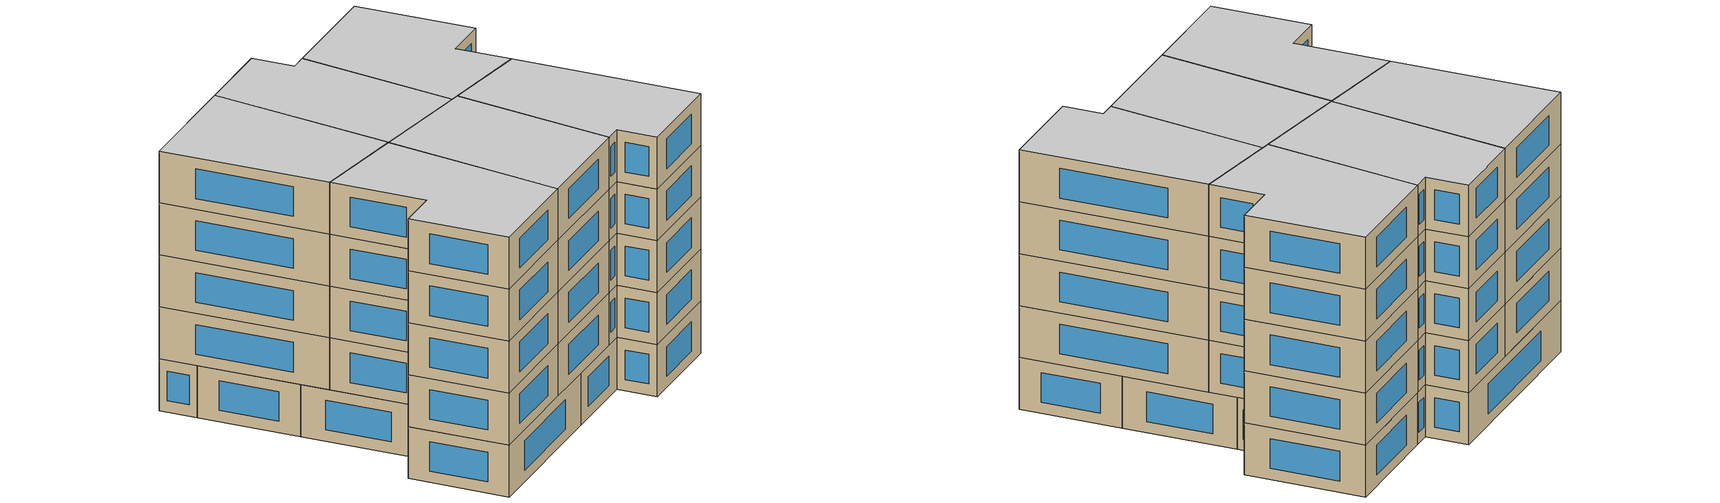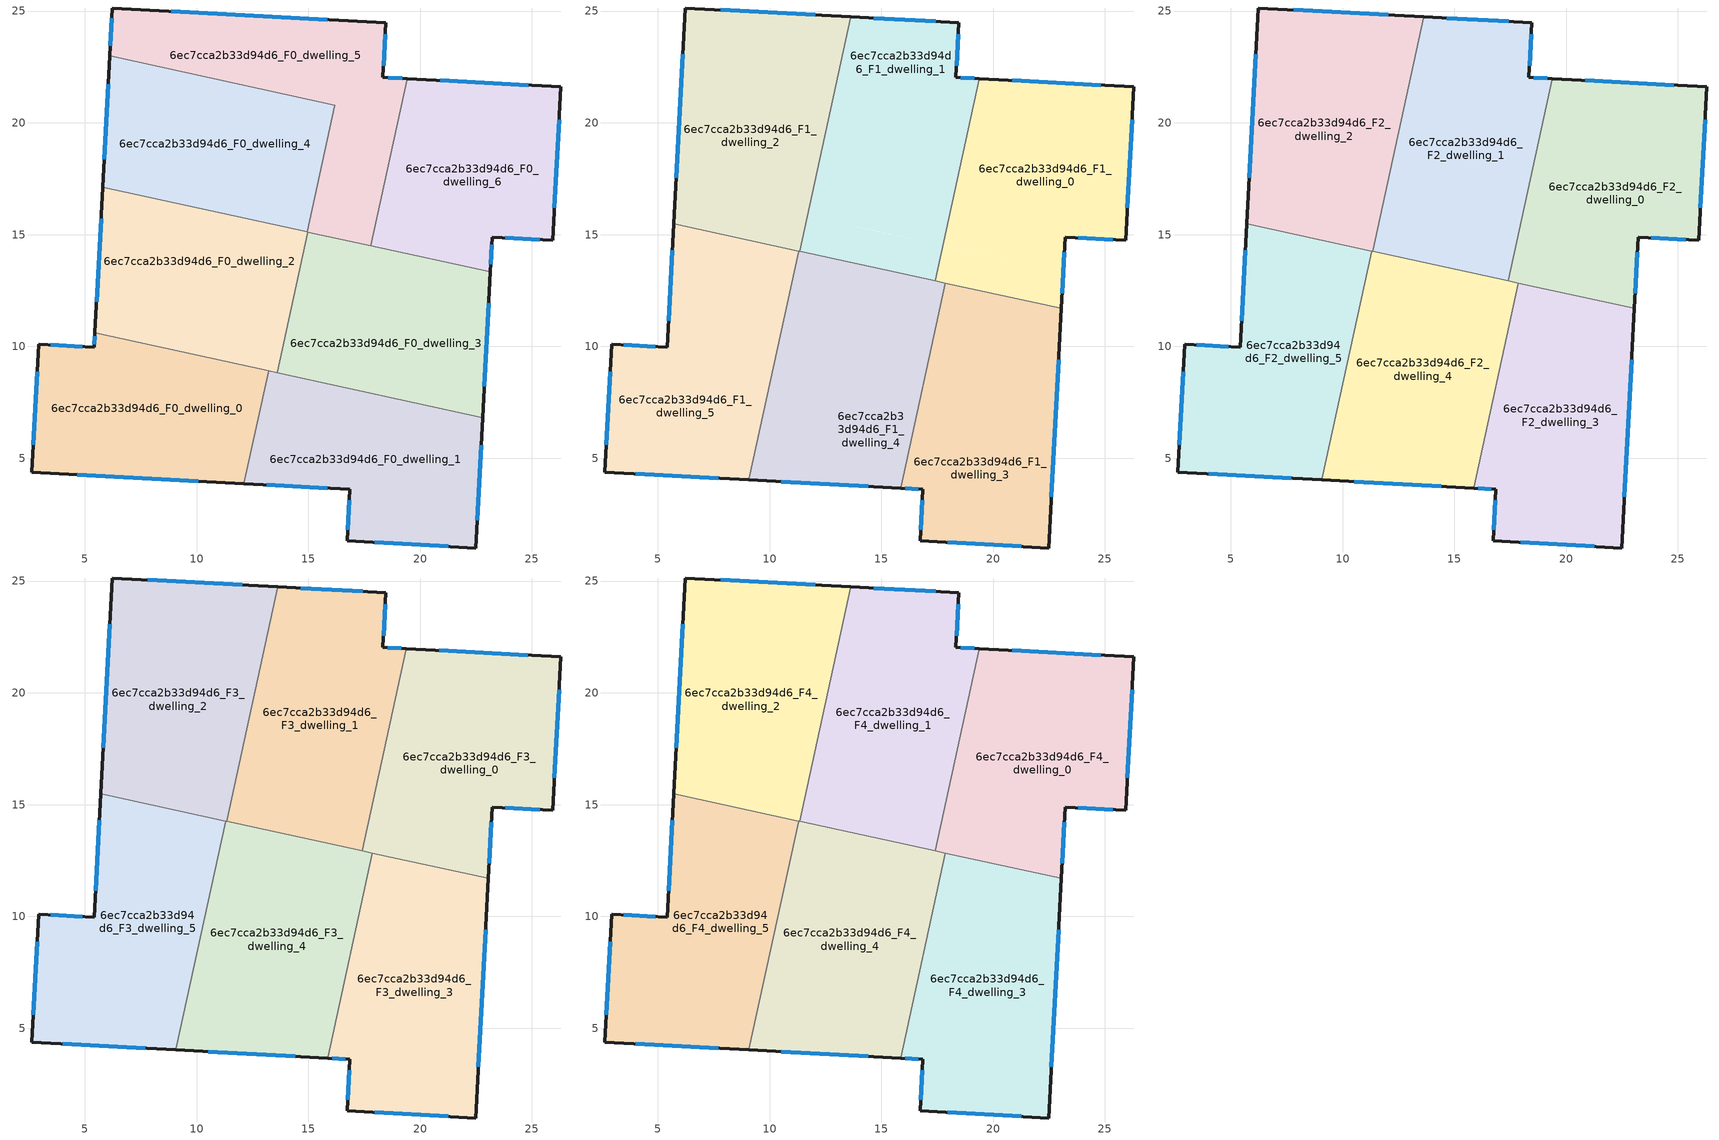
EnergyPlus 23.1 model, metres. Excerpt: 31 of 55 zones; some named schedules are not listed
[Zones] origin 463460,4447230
6ec7cca2b33d94d6_F0_dwelling_0
 floor ground (EU_floor_Construction): 13.22,8.91 12.12,3.87 2.62,4.38 2.94,10.1 5.42,9.97 5.45,10.6 z0
 wall outside (EU_wall_Construction): 5.45,10.6 5.42,9.97 2.94,10.1 2.62,4.38 12.12,3.87 z0:3
 wall to 6ec7cca2b33d94d6_F0_dwelling_1 (EU_wall_Construction): 12.12,3.87 13.22,8.91 z0:3
 wall to 6ec7cca2b33d94d6_F0_dwelling_2 (EU_wall_Construction): 13.22,8.91 5.45,10.6 z0:3
 window (EU_Window_Construction): 4.89,10 3.47,10.07 / 5.44,10.47 5.42,10.1 / 4.66,4.27 10.08,3.97 / 2.87,8.88 2.69,5.6 z0.64:2.36
6ec7cca2b33d94d6_F0_dwelling_1
 floor ground (EU_floor_Construction): 22.79,6.82 22.48,0.98 16.73,1.3 16.85,3.61 12.12,3.87 13.22,8.91 z0
 wall outside (EU_wall_Construction): 12.12,3.87 16.85,3.61 16.73,1.3 22.48,0.98 22.79,6.82 z0:3
 wall to 6ec7cca2b33d94d6_F0_dwelling_3 (EU_wall_Construction): 22.79,6.82 13.61,8.82 z0:3
 wall to 6ec7cca2b33d94d6_F0_dwelling_2 (EU_wall_Construction): 13.61,8.82 13.22,8.91 z0:3
 window (EU_Window_Construction): 22.55,2.23 22.72,5.57 / 17.96,1.23 21.25,1.05 / 16.83,3.11 16.76,1.79 / 13.13,3.81 15.84,3.66 z0.64:2.36
6ec7cca2b33d94d6_F0_dwelling_2
 floor ground (EU_floor_Construction): 14.98,15.11 13.61,8.82 5.45,10.6 5.8,17.11 z0
 wall outside (EU_wall_Construction): 5.8,17.11 5.45,10.6 z0:3
 wall to 6ec7cca2b33d94d6_F0_dwelling_3 (EU_wall_Construction): 13.61,8.82 14.98,15.11 z0:3
 wall to 6ec7cca2b33d94d6_F0_dwelling_4 (EU_wall_Construction): 14.95,15.12 5.8,17.11 z0:3
 wall to 6ec7cca2b33d94d6_F0_dwelling_5 (EU_wall_Construction): 14.98,15.11 14.95,15.12 z0:3
 window (EU_Window_Construction): 5.73,15.72 5.53,12 z0.64:2.36
 ceiling adiabatic (EU_roof_Construction): 14.64,13.54 14.98,15.11 11.68,15.83 11.34,14.26 z3; 10.28,9.55 11.31,14.27 5.72,15.49 5.45,10.6 z3
6ec7cca2b33d94d6_F0_dwelling_3
 floor ground (EU_floor_Construction): 23.14,13.33 22.79,6.82 13.61,8.82 14.98,15.11 z0
 wall outside (EU_wall_Construction): 22.79,6.82 23.14,13.33 z0:3
 wall to 6ec7cca2b33d94d6_F0_dwelling_6 (EU_wall_Construction): 23.14,13.33 17.8,14.5 z0:3
 wall to 6ec7cca2b33d94d6_F0_dwelling_5 (EU_wall_Construction): 17.8,14.5 14.98,15.11 z0:3
 window (EU_Window_Construction): 22.87,8.22 23.07,11.94 z0.64:2.36
6ec7cca2b33d94d6_F0_dwelling_4
 floor ground (EU_floor_Construction): 16.18,20.8 14.95,15.12 5.8,17.11 6.12,22.99 z0
 wall outside (EU_wall_Construction): 6.12,22.99 5.8,17.11 z0:3
 wall to 6ec7cca2b33d94d6_F0_dwelling_5 (EU_wall_Construction): 14.95,15.12 16.18,20.8 6.12,22.99 z0:3
 window (EU_Window_Construction): 6.05,21.73 5.87,18.37 z0.64:2.36
6ec7cca2b33d94d6_F0_dwelling_5
 floor ground (EU_floor_Construction): 18.47,24.48 18.34,22.04 19.43,21.98 17.8,14.5 14.95,15.12 16.18,20.8 6.12,22.99 6.24,25.14 z0
 wall outside (EU_wall_Construction): 19.43,21.98 18.34,22.04 18.47,24.48 6.24,25.14 6.12,22.99 z0:3
 wall to 6ec7cca2b33d94d6_F0_dwelling_6 (EU_wall_Construction): 17.8,14.5 19.43,21.98 z0:3
 window (EU_Window_Construction): 6.21,24.68 6.15,23.45 / 15.85,24.62 8.86,25 / 18.37,22.56 18.44,23.96 / 19.2,21.99 18.57,22.03 z0.64:2.36
6ec7cca2b33d94d6_F0_dwelling_6
 floor ground (EU_floor_Construction): 26.3,21.61 25.92,14.74 23.23,14.89 23.14,13.33 17.8,14.5 19.43,21.98 z0
 wall outside (EU_wall_Construction): 23.14,13.33 23.23,14.89 25.92,14.74 26.3,21.61 19.43,21.98 z0:3
 window (EU_Window_Construction): 24.83,21.69 20.9,21.9 / 26,16.21 26.22,20.14 / 23.8,14.86 25.35,14.77 / 23.16,13.67 23.21,14.55 z0.64:2.36
6ec7cca2b33d94d6_F1_dwelling_0
 floor to 6ec7cca2b33d94d6_F0_dwelling_6 (EU_floor_Construction): 26.3,21.61 25.92,14.74 23.23,14.89 23.14,13.33 17.8,14.5 19.43,21.98 z3
 floor to 6ec7cca2b33d94d6_F0_dwelling_5 (EU_floor_Construction): 19.43,21.98 17.8,14.5 17.75,14.51 19.38,21.98 z3
 floor to 6ec7cca2b33d94d6_F0_dwelling_3 (EU_floor_Construction): 23.14,13.33 23.05,11.71 17.4,12.94 17.75,14.51 z3
 wall outside (EU_wall_Construction): 23.05,11.71 23.23,14.89 25.92,14.74 26.3,21.61 19.38,21.98 z3:6
 wall to 6ec7cca2b33d94d6_F1_dwelling_1 (EU_wall_Construction): 19.38,21.98 17.4,12.94 z3:6
 wall to 6ec7cca2b33d94d6_F1_dwelling_3 (EU_wall_Construction): 17.87,12.84 23.05,11.71 z3:6
 wall to 6ec7cca2b33d94d6_F1_dwelling_4 (EU_wall_Construction): 17.4,12.94 17.87,12.84 z3:6
 window (EU_Window_Construction): 23.09,12.39 23.19,14.21 / 24.82,21.69 20.86,21.9 / 26,16.21 26.22,20.14 / 23.8,14.86 25.35,14.77 z3.64:5.36
6ec7cca2b33d94d6_F1_dwelling_1
 floor to 6ec7cca2b33d94d6_F0_dwelling_5 (EU_floor_Construction): 18.47,24.48 18.34,22.04 19.38,21.98 17.75,14.51 14.95,15.12 16.18,20.8 12.92,21.51 13.63,24.74 z3
 floor to 6ec7cca2b33d94d6_F0_dwelling_4 (EU_floor_Construction): 16.18,20.8 14.95,15.12 11.68,15.83 12.92,21.51 z3
 floor to 6ec7cca2b33d94d6_F0_dwelling_3 (EU_floor_Construction): 17.75,14.51 17.4,12.94 14.64,13.54 14.98,15.11 z3
 floor adiabatic (EU_floor_Construction): 14.98,15.11 14.64,13.54 11.34,14.26 11.68,15.83 z3
 wall outside (EU_wall_Construction): 19.38,21.98 18.34,22.04 18.47,24.48 13.63,24.74 z3:6
 wall to 6ec7cca2b33d94d6_F1_dwelling_2 (EU_wall_Construction): 13.63,24.74 11.34,14.26 z3:6
 wall to 6ec7cca2b33d94d6_F1_dwelling_4 (EU_wall_Construction): 11.34,14.26 17.4,12.94 z3:6
 window (EU_Window_Construction): 17.43,24.53 14.66,24.68 / 18.37,22.56 18.44,23.96 / 19.15,21.99 18.56,22.03 z3.64:5.36
6ec7cca2b33d94d6_F1_dwelling_2
 floor to 6ec7cca2b33d94d6_F0_dwelling_4 (EU_floor_Construction): 12.92,21.51 11.68,15.83 5.8,17.11 6.12,22.99 z3
 floor to 6ec7cca2b33d94d6_F0_dwelling_5 (EU_floor_Construction): 13.63,24.74 12.92,21.51 6.12,22.99 6.24,25.14 z3
 floor to 6ec7cca2b33d94d6_F0_dwelling_2 (EU_floor_Construction): 11.68,15.83 11.34,14.26 5.72,15.49 5.8,17.11 z3
 wall outside (EU_wall_Construction): 13.63,24.74 6.24,25.14 5.72,15.49 z3:6
 wall to 6ec7cca2b33d94d6_F1_dwelling_5 (EU_wall_Construction): 5.72,15.49 11.31,14.27 z3:6
 wall to 6ec7cca2b33d94d6_F1_dwelling_4 (EU_wall_Construction): 11.31,14.27 11.34,14.26 z3:6
 window (EU_Window_Construction): 6.13,23.07 5.83,17.55 / 12.04,24.83 7.82,25.05 z3.64:5.36
6ec7cca2b33d94d6_F1_dwelling_3
 floor to 6ec7cca2b33d94d6_F0_dwelling_1 (EU_floor_Construction): 22.79,6.82 22.48,0.98 16.73,1.3 16.85,3.61 15.87,3.66 16.84,8.12 z3
 floor to 6ec7cca2b33d94d6_F0_dwelling_3 (EU_floor_Construction): 23.05,11.71 22.79,6.82 16.84,8.12 17.87,12.84 z3
 wall outside (EU_wall_Construction): 15.87,3.66 16.85,3.61 16.73,1.3 22.48,0.98 23.05,11.71 z3:6
 wall to 6ec7cca2b33d94d6_F1_dwelling_4 (EU_wall_Construction): 17.87,12.84 15.87,3.66 z3:6
 window (EU_Window_Construction): 22.6,3.28 22.93,9.41 / 17.96,1.23 21.25,1.05 / 16.83,3.11 16.76,1.79 / 16.08,3.65 16.64,3.62 z3.64:5.36
6ec7cca2b33d94d6_F1_dwelling_4
 floor to 6ec7cca2b33d94d6_F0_dwelling_1 (EU_floor_Construction): 16.84,8.12 15.87,3.66 12.12,3.87 13.22,8.91 z3
 floor to 6ec7cca2b33d94d6_F0_dwelling_0 (EU_floor_Construction): 13.22,8.91 12.12,3.87 9.08,4.03 10.28,9.55 z3
 floor to 6ec7cca2b33d94d6_F0_dwelling_2 (EU_floor_Construction): 14.64,13.54 13.61,8.82 10.28,9.55 11.31,14.27 z3
 floor to 6ec7cca2b33d94d6_F0_dwelling_3 (EU_floor_Construction): 17.87,12.84 16.84,8.12 13.61,8.82 14.64,13.54 z3
 wall outside (EU_wall_Construction): 9.08,4.03 15.87,3.66 z3:6
 wall to 6ec7cca2b33d94d6_F1_dwelling_5 (EU_wall_Construction): 11.31,14.27 9.08,4.03 z3:6
 window (EU_Window_Construction): 10.53,3.95 14.41,3.74 z3.64:5.36
6ec7cca2b33d94d6_F1_dwelling_5
 floor to 6ec7cca2b33d94d6_F0_dwelling_0 (EU_floor_Construction): 10.28,9.55 9.08,4.03 2.62,4.38 2.94,10.1 5.42,9.97 5.45,10.6 z3
 floor adiabatic (EU_floor_Construction): 11.31,14.27 10.28,9.55 5.45,10.6 5.72,15.49 z3
 wall outside (EU_wall_Construction): 5.72,15.49 5.42,9.97 2.94,10.1 2.62,4.38 9.08,4.03 z3:6
 window (EU_Window_Construction): 5.65,14.3 5.48,11.15 / 4,4.3 7.7,4.1 / 2.87,8.88 2.69,5.6 / 4.89,10 3.47,10.07 z3.64:5.36
6ec7cca2b33d94d6_F2_dwelling_0
 floor to 6ec7cca2b33d94d6_F1_dwelling_0 (EU_floor_Construction): 26.3,21.61 25.92,14.74 23.23,14.89 23.05,11.71 17.4,12.94 19.38,21.98 z6
 wall outside (EU_wall_Construction): 23.05,11.71 23.23,14.89 25.92,14.74 26.3,21.61 19.38,21.98 z6:9
 wall to 6ec7cca2b33d94d6_F2_dwelling_1 (EU_wall_Construction): 19.38,21.98 17.4,12.94 z6:9
 wall to 6ec7cca2b33d94d6_F2_dwelling_3 (EU_wall_Construction): 17.87,12.84 23.05,11.71 z6:9
 wall to 6ec7cca2b33d94d6_F2_dwelling_4 (EU_wall_Construction): 17.4,12.94 17.87,12.84 z6:9
 window (EU_Window_Construction): 23.09,12.39 23.19,14.21 / 24.82,21.69 20.86,21.9 / 26,16.21 26.22,20.14 / 23.8,14.86 25.35,14.77 z6.64:8.36
6ec7cca2b33d94d6_F2_dwelling_1
 floor to 6ec7cca2b33d94d6_F1_dwelling_1 (EU_floor_Construction): 18.47,24.48 18.34,22.04 19.38,21.98 17.4,12.94 11.34,14.26 13.63,24.74 z6
 wall outside (EU_wall_Construction): 19.38,21.98 18.34,22.04 18.47,24.48 13.63,24.74 z6:9
 wall to 6ec7cca2b33d94d6_F2_dwelling_2 (EU_wall_Construction): 13.63,24.74 11.34,14.26 z6:9
 wall to 6ec7cca2b33d94d6_F2_dwelling_4 (EU_wall_Construction): 11.34,14.26 17.4,12.94 z6:9
 window (EU_Window_Construction): 17.43,24.53 14.66,24.68 / 18.37,22.56 18.44,23.96 / 19.15,21.99 18.56,22.03 z6.64:8.36
6ec7cca2b33d94d6_F2_dwelling_2
 floor to 6ec7cca2b33d94d6_F1_dwelling_2 (EU_floor_Construction): 13.63,24.74 11.34,14.26 5.72,15.49 6.24,25.14 z6
 wall outside (EU_wall_Construction): 13.63,24.74 6.24,25.14 5.72,15.49 z6:9
 wall to 6ec7cca2b33d94d6_F2_dwelling_5 (EU_wall_Construction): 5.72,15.49 11.31,14.27 z6:9
 wall to 6ec7cca2b33d94d6_F2_dwelling_4 (EU_wall_Construction): 11.31,14.27 11.34,14.26 z6:9
 window (EU_Window_Construction): 6.13,23.07 5.83,17.55 / 12.04,24.83 7.82,25.05 z6.64:8.36
6ec7cca2b33d94d6_F2_dwelling_3
 floor to 6ec7cca2b33d94d6_F1_dwelling_3 (EU_floor_Construction): 23.05,11.71 22.48,0.98 16.73,1.3 16.85,3.61 15.87,3.66 17.87,12.84 z6
 wall outside (EU_wall_Construction): 15.87,3.66 16.85,3.61 16.73,1.3 22.48,0.98 23.05,11.71 z6:9
 wall to 6ec7cca2b33d94d6_F2_dwelling_4 (EU_wall_Construction): 17.87,12.84 15.87,3.66 z6:9
 window (EU_Window_Construction): 22.6,3.28 22.93,9.41 / 17.96,1.23 21.25,1.05 / 16.83,3.11 16.76,1.79 / 16.08,3.65 16.64,3.62 z6.64:8.36
6ec7cca2b33d94d6_F2_dwelling_4
 floor to 6ec7cca2b33d94d6_F1_dwelling_4 (EU_floor_Construction): 17.87,12.84 15.87,3.66 9.08,4.03 11.31,14.27 z6
 wall outside (EU_wall_Construction): 9.08,4.03 15.87,3.66 z6:9
 wall to 6ec7cca2b33d94d6_F2_dwelling_5 (EU_wall_Construction): 11.31,14.27 9.08,4.03 z6:9
 window (EU_Window_Construction): 10.53,3.95 14.41,3.74 z6.64:8.36
6ec7cca2b33d94d6_F2_dwelling_5
 floor to 6ec7cca2b33d94d6_F1_dwelling_5 (EU_floor_Construction): 11.31,14.27 9.08,4.03 2.62,4.38 2.94,10.1 5.42,9.97 5.72,15.49 z6
 wall outside (EU_wall_Construction): 5.72,15.49 5.42,9.97 2.94,10.1 2.62,4.38 9.08,4.03 z6:9
 window (EU_Window_Construction): 5.65,14.3 5.48,11.15 / 4,4.3 7.7,4.1 / 2.87,8.88 2.69,5.6 / 4.89,10 3.47,10.07 z6.64:8.36
6ec7cca2b33d94d6_F3_dwelling_0
 floor to 6ec7cca2b33d94d6_F2_dwelling_0 (EU_floor_Construction): 26.3,21.61 25.92,14.74 23.23,14.89 23.05,11.71 17.4,12.94 19.38,21.98 z9
 wall outside (EU_wall_Construction): 23.05,11.71 23.23,14.89 25.92,14.74 26.3,21.61 19.38,21.98 z9:12
 wall to 6ec7cca2b33d94d6_F3_dwelling_1 (EU_wall_Construction): 19.38,21.98 17.4,12.94 z9:12
 wall to 6ec7cca2b33d94d6_F3_dwelling_3 (EU_wall_Construction): 17.87,12.84 23.05,11.71 z9:12
 wall to 6ec7cca2b33d94d6_F3_dwelling_4 (EU_wall_Construction): 17.4,12.94 17.87,12.84 z9:12
 window (EU_Window_Construction): 23.09,12.39 23.19,14.21 / 24.82,21.69 20.86,21.9 / 26,16.21 26.22,20.14 / 23.8,14.86 25.35,14.77 z9.64:11.36
6ec7cca2b33d94d6_F3_dwelling_1
 floor to 6ec7cca2b33d94d6_F2_dwelling_1 (EU_floor_Construction): 18.47,24.48 18.34,22.04 19.38,21.98 17.4,12.94 11.34,14.26 13.63,24.74 z9
 wall outside (EU_wall_Construction): 19.38,21.98 18.34,22.04 18.47,24.48 13.63,24.74 z9:12
 wall to 6ec7cca2b33d94d6_F3_dwelling_2 (EU_wall_Construction): 13.63,24.74 11.34,14.26 z9:12
 wall to 6ec7cca2b33d94d6_F3_dwelling_4 (EU_wall_Construction): 11.34,14.26 17.4,12.94 z9:12
 window (EU_Window_Construction): 17.43,24.53 14.66,24.68 / 18.37,22.56 18.44,23.96 / 19.15,21.99 18.56,22.03 z9.64:11.36
6ec7cca2b33d94d6_F3_dwelling_2
 floor to 6ec7cca2b33d94d6_F2_dwelling_2 (EU_floor_Construction): 13.63,24.74 11.34,14.26 5.72,15.49 6.24,25.14 z9
 wall outside (EU_wall_Construction): 13.63,24.74 6.24,25.14 5.72,15.49 z9:12
 wall to 6ec7cca2b33d94d6_F3_dwelling_5 (EU_wall_Construction): 5.72,15.49 11.31,14.27 z9:12
 wall to 6ec7cca2b33d94d6_F3_dwelling_4 (EU_wall_Construction): 11.31,14.27 11.34,14.26 z9:12
 window (EU_Window_Construction): 6.13,23.07 5.83,17.55 / 12.04,24.83 7.82,25.05 z9.64:11.36
6ec7cca2b33d94d6_F3_dwelling_3
 floor to 6ec7cca2b33d94d6_F2_dwelling_3 (EU_floor_Construction): 23.05,11.71 22.48,0.98 16.73,1.3 16.85,3.61 15.87,3.66 17.87,12.84 z9
 wall outside (EU_wall_Construction): 15.87,3.66 16.85,3.61 16.73,1.3 22.48,0.98 23.05,11.71 z9:12
 wall to 6ec7cca2b33d94d6_F3_dwelling_4 (EU_wall_Construction): 17.87,12.84 15.87,3.66 z9:12
 window (EU_Window_Construction): 22.6,3.28 22.93,9.41 / 17.96,1.23 21.25,1.05 / 16.83,3.11 16.76,1.79 / 16.08,3.65 16.64,3.62 z9.64:11.36
6ec7cca2b33d94d6_F3_dwelling_4
 floor to 6ec7cca2b33d94d6_F2_dwelling_4 (EU_floor_Construction): 17.87,12.84 15.87,3.66 9.08,4.03 11.31,14.27 z9
 wall outside (EU_wall_Construction): 9.08,4.03 15.87,3.66 z9:12
 wall to 6ec7cca2b33d94d6_F3_dwelling_5 (EU_wall_Construction): 11.31,14.27 9.08,4.03 z9:12
 window (EU_Window_Construction): 10.53,3.95 14.41,3.74 z9.64:11.36
6ec7cca2b33d94d6_F3_dwelling_5
 floor to 6ec7cca2b33d94d6_F2_dwelling_5 (EU_floor_Construction): 11.31,14.27 9.08,4.03 2.62,4.38 2.94,10.1 5.42,9.97 5.72,15.49 z9
 wall outside (EU_wall_Construction): 5.72,15.49 5.42,9.97 2.94,10.1 2.62,4.38 9.08,4.03 z9:12
 window (EU_Window_Construction): 5.65,14.3 5.48,11.15 / 4,4.3 7.7,4.1 / 2.87,8.88 2.69,5.6 / 4.89,10 3.47,10.07 z9.64:11.36
6ec7cca2b33d94d6_F4_dwelling_0
 floor to 6ec7cca2b33d94d6_F3_dwelling_0 (EU_floor_Construction): 26.3,21.61 25.92,14.74 23.23,14.89 23.05,11.71 17.4,12.94 19.38,21.98 z12
 wall outside (EU_wall_Construction): 23.05,11.71 23.23,14.89 25.92,14.74 26.3,21.61 19.38,21.98 z12:15
 wall to 6ec7cca2b33d94d6_F4_dwelling_1 (EU_wall_Construction): 19.38,21.98 17.4,12.94 z12:15
 wall to 6ec7cca2b33d94d6_F4_dwelling_3 (EU_wall_Construction): 17.87,12.84 23.05,11.71 z12:15
 wall to 6ec7cca2b33d94d6_F4_dwelling_4 (EU_wall_Construction): 17.4,12.94 17.87,12.84 z12:15
 window (EU_Window_Construction): 23.09,12.39 23.19,14.21 / 24.82,21.69 20.86,21.9 / 26,16.21 26.22,20.14 / 23.8,14.86 25.35,14.77 z12.64:14.36
 ceiling to 6ec7cca2b33d94d6_F5_dwelling_0 (EU_floor_Construction): 25.92,14.74 26.3,21.61 19.38,21.98 17.4,12.94 23.05,11.71 23.23,14.89 z15
6ec7cca2b33d94d6_F4_dwelling_1
 floor to 6ec7cca2b33d94d6_F3_dwelling_1 (EU_floor_Construction): 18.47,24.48 18.34,22.04 19.38,21.98 17.4,12.94 11.34,14.26 13.63,24.74 z12
 wall outside (EU_wall_Construction): 19.38,21.98 18.34,22.04 18.47,24.48 13.63,24.74 z12:15
 wall to 6ec7cca2b33d94d6_F4_dwelling_2 (EU_wall_Construction): 13.63,24.74 11.34,14.26 z12:15
 wall to 6ec7cca2b33d94d6_F4_dwelling_4 (EU_wall_Construction): 11.34,14.26 17.4,12.94 z12:15
 window (EU_Window_Construction): 17.43,24.53 14.66,24.68 / 18.37,22.56 18.44,23.96 / 19.15,21.99 18.56,22.03 z12.64:14.36
 ceiling to 6ec7cca2b33d94d6_F5_dwelling_1 (EU_floor_Construction): 17.4,12.94 19.38,21.98 18.34,22.04 18.47,24.48 13.63,24.74 11.34,14.26 z15
6ec7cca2b33d94d6_F4_dwelling_2
 floor to 6ec7cca2b33d94d6_F3_dwelling_2 (EU_floor_Construction): 13.63,24.74 11.34,14.26 5.72,15.49 6.24,25.14 z12
 wall outside (EU_wall_Construction): 13.63,24.74 6.24,25.14 5.72,15.49 z12:15
 wall to 6ec7cca2b33d94d6_F4_dwelling_5 (EU_wall_Construction): 5.72,15.49 11.31,14.27 z12:15
 wall to 6ec7cca2b33d94d6_F4_dwelling_4 (EU_wall_Construction): 11.31,14.27 11.34,14.26 z12:15
 window (EU_Window_Construction): 6.13,23.07 5.83,17.55 / 12.04,24.83 7.82,25.05 z12.64:14.36
 ceiling to 6ec7cca2b33d94d6_F5_dwelling_2 (EU_floor_Construction): 11.34,14.26 13.63,24.74 6.24,25.14 5.72,15.49 z15
6ec7cca2b33d94d6_F4_dwelling_3
 floor to 6ec7cca2b33d94d6_F3_dwelling_3 (EU_floor_Construction): 23.05,11.71 22.48,0.98 16.73,1.3 16.85,3.61 15.87,3.66 17.87,12.84 z12
 wall outside (EU_wall_Construction): 15.87,3.66 16.85,3.61 16.73,1.3 22.48,0.98 23.05,11.71 z12:15
 wall to 6ec7cca2b33d94d6_F4_dwelling_4 (EU_wall_Construction): 17.87,12.84 15.87,3.66 z12:15
 window (EU_Window_Construction): 22.6,3.28 22.93,9.41 / 17.96,1.23 21.25,1.05 / 16.83,3.11 16.76,1.79 / 16.08,3.65 16.64,3.62 z12.64:14.36
 ceiling to 6ec7cca2b33d94d6_F5_dwelling_3 (EU_floor_Construction): 22.48,0.98 23.05,11.71 17.87,12.84 15.87,3.66 16.85,3.61 16.73,1.3 z15
6ec7cca2b33d94d6_F4_dwelling_4
 floor to 6ec7cca2b33d94d6_F3_dwelling_4 (EU_floor_Construction): 17.87,12.84 15.87,3.66 9.08,4.03 11.31,14.27 z12
 wall outside (EU_wall_Construction): 9.08,4.03 15.87,3.66 z12:15
 wall to 6ec7cca2b33d94d6_F4_dwelling_5 (EU_wall_Construction): 11.31,14.27 9.08,4.03 z12:15
 window (EU_Window_Construction): 10.53,3.95 14.41,3.74 z12.64:14.36
 ceiling to 6ec7cca2b33d94d6_F5_dwelling_4 (EU_floor_Construction): 15.87,3.66 17.87,12.84 11.31,14.27 9.08,4.03 z15
6ec7cca2b33d94d6_F4_dwelling_5
 floor to 6ec7cca2b33d94d6_F3_dwelling_5 (EU_floor_Construction): 11.31,14.27 9.08,4.03 2.62,4.38 2.94,10.1 5.42,9.97 5.72,15.49 z12
 wall outside (EU_wall_Construction): 5.72,15.49 5.42,9.97 2.94,10.1 2.62,4.38 9.08,4.03 z12:15
 window (EU_Window_Construction): 5.65,14.3 5.48,11.15 / 4,4.3 7.7,4.1 / 2.87,8.88 2.69,5.6 / 4.89,10 3.47,10.07 z12.64:14.36
 ceiling to 6ec7cca2b33d94d6_F5_dwelling_5 (EU_floor_Construction): 9.08,4.03 11.31,14.27 5.72,15.49 5.42,9.97 2.94,10.1 2.62,4.38 z15
[Building]
EU S2 Campaign: North Axis=0; Terrain=City; Solar Distribution=FullExterior
[Site:Location]
Yerevan-Zvartnots.Intl.AP: Latitude=40.15; Longitude=44.383; Time Zone=4; Elevation=854
[SizingPeriod:WeatherFileDays]
AnnualSizingPeriod: Begin Month=1; Begin Day of Month=1; End Month=12; End Day of Month=31; Day of Week for Start Day=Monday; Use Weather File Daylight Saving Period=No; Use Weather File Rain and Snow Indicators=No
[MATERIAL]
EU_InternalMass_Material: Roughness=MediumRough; Thickness=0.1; Conductivity=1; Density=1800; Specific Heat=900; Thermal Absorptance=0.9; Solar Absorptance=0.7; Visible Absorptance=0.7
[MATERIAL:NOMASS] Roughness=MediumRough; Thermal Absorptance=0.9; Solar Absorptance=0.7; Visible Absorptance=0.7
Name | Thermal Resistance
EU_wall_NoMass | 1.05043
EU_roof_NoMass | 1.45357
EU_floor_NoMass | 0.478065
[WINDOWMATERIAL:SIMPLEGLAZINGSYSTEM]
EU_Window_SimpleGlazing: UFactor=2.5566; Solar Heat Gain Coefficient=0.75; Visible Transmittance=0.75
[CONSTRUCTION]
EU_wall_Construction: EU_wall_NoMass
EU_roof_Construction: EU_roof_NoMass
EU_floor_Construction: EU_floor_NoMass
EU_Window_Construction: EU_Window_SimpleGlazing
EU_InternalMass_Construction: EU_InternalMass_Material
[ZONE] Type=1; Multiplier=1; Ceiling Height=autocalculate; Floor Area=autocalculate; Part of Total Floor Area=Yes
Name | Volume
6ec7cca2b33d94d6_F0_dwelling_0; 6ec7cca2b33d94d6_F0_dwelling_3 | 171.386
6ec7cca2b33d94d6_F1_dwelling_0; 6ec7cca2b33d94d6_F2_dwelling_0; 6ec7cca2b33d94d6_F3_dwelling_0; 6ec7cca2b33d94d6_F4_dwelling_0 | 199.939
6ec7cca2b33d94d6_F0_dwelling_1 | 171.374
6ec7cca2b33d94d6_F1_dwelling_1; 6ec7cca2b33d94d6_F2_dwelling_1; 6ec7cca2b33d94d6_F3_dwelling_1; 6ec7cca2b33d94d6_F4_dwelling_1 | 199.962
6ec7cca2b33d94d6_F0_dwelling_2 | 171.393
6ec7cca2b33d94d6_F1_dwelling_2; 6ec7cca2b33d94d6_F2_dwelling_2; 6ec7cca2b33d94d6_F3_dwelling_2; 6ec7cca2b33d94d6_F4_dwelling_2 | 199.946
6ec7cca2b33d94d6_F1_dwelling_3; 6ec7cca2b33d94d6_F2_dwelling_3; 6ec7cca2b33d94d6_F3_dwelling_3; 6ec7cca2b33d94d6_F4_dwelling_3 | 199.963
6ec7cca2b33d94d6_F0_dwelling_4 | 171.402
6ec7cca2b33d94d6_F1_dwelling_4; 6ec7cca2b33d94d6_F2_dwelling_4; 6ec7cca2b33d94d6_F3_dwelling_4; 6ec7cca2b33d94d6_F4_dwelling_4 | 199.94
6ec7cca2b33d94d6_F0_dwelling_5 | 171.384
6ec7cca2b33d94d6_F1_dwelling_5; 6ec7cca2b33d94d6_F2_dwelling_5; 6ec7cca2b33d94d6_F3_dwelling_5; 6ec7cca2b33d94d6_F4_dwelling_5 | 199.95
6ec7cca2b33d94d6_F0_dwelling_6 | 171.368
[INTERNALMASS] Construction=EU_InternalMass_Construction
Name | Zone or ZoneList | Surface Area
6ec7cca2b33d94d6_F0_dwelling_0_EU_InternalMass | 6ec7cca2b33d94d6_F0_dwelling_0 | 57.1299
6ec7cca2b33d94d6_F0_dwelling_1_EU_InternalMass | 6ec7cca2b33d94d6_F0_dwelling_1 | 57.1248
6ec7cca2b33d94d6_F0_dwelling_2_EU_InternalMass | 6ec7cca2b33d94d6_F0_dwelling_2 | 57.1291
6ec7cca2b33d94d6_F0_dwelling_3_EU_InternalMass | 6ec7cca2b33d94d6_F0_dwelling_3 | 57.1288
6ec7cca2b33d94d6_F0_dwelling_4_EU_InternalMass | 6ec7cca2b33d94d6_F0_dwelling_4 | 57.1337
6ec7cca2b33d94d6_F0_dwelling_5_EU_InternalMass | 6ec7cca2b33d94d6_F0_dwelling_5 | 57.128
6ec7cca2b33d94d6_F0_dwelling_6_EU_InternalMass | 6ec7cca2b33d94d6_F0_dwelling_6 | 57.1235
6ec7cca2b33d94d6_F1_dwelling_0_EU_InternalMass | 6ec7cca2b33d94d6_F1_dwelling_0 | 66.6464
6ec7cca2b33d94d6_F1_dwelling_1_EU_InternalMass | 6ec7cca2b33d94d6_F1_dwelling_1 | 66.654
6ec7cca2b33d94d6_F1_dwelling_2_EU_InternalMass | 6ec7cca2b33d94d6_F1_dwelling_2 | 66.6489
6ec7cca2b33d94d6_F1_dwelling_3_EU_InternalMass | 6ec7cca2b33d94d6_F1_dwelling_3 | 66.6545
6ec7cca2b33d94d6_F1_dwelling_4_EU_InternalMass | 6ec7cca2b33d94d6_F1_dwelling_4 | 66.6466
6ec7cca2b33d94d6_F1_dwelling_5_EU_InternalMass | 6ec7cca2b33d94d6_F1_dwelling_5 | 66.6501
6ec7cca2b33d94d6_F2_dwelling_0_EU_InternalMass | 6ec7cca2b33d94d6_F2_dwelling_0 | 66.6464
6ec7cca2b33d94d6_F2_dwelling_1_EU_InternalMass | 6ec7cca2b33d94d6_F2_dwelling_1 | 66.654
6ec7cca2b33d94d6_F2_dwelling_2_EU_InternalMass | 6ec7cca2b33d94d6_F2_dwelling_2 | 66.6489
6ec7cca2b33d94d6_F2_dwelling_3_EU_InternalMass | 6ec7cca2b33d94d6_F2_dwelling_3 | 66.6545
6ec7cca2b33d94d6_F2_dwelling_4_EU_InternalMass | 6ec7cca2b33d94d6_F2_dwelling_4 | 66.6466
6ec7cca2b33d94d6_F2_dwelling_5_EU_InternalMass | 6ec7cca2b33d94d6_F2_dwelling_5 | 66.6501
6ec7cca2b33d94d6_F3_dwelling_0_EU_InternalMass | 6ec7cca2b33d94d6_F3_dwelling_0 | 66.6464
6ec7cca2b33d94d6_F3_dwelling_1_EU_InternalMass | 6ec7cca2b33d94d6_F3_dwelling_1 | 66.654
6ec7cca2b33d94d6_F3_dwelling_2_EU_InternalMass | 6ec7cca2b33d94d6_F3_dwelling_2 | 66.6489
6ec7cca2b33d94d6_F3_dwelling_3_EU_InternalMass | 6ec7cca2b33d94d6_F3_dwelling_3 | 66.6545
6ec7cca2b33d94d6_F3_dwelling_4_EU_InternalMass | 6ec7cca2b33d94d6_F3_dwelling_4 | 66.6466
6ec7cca2b33d94d6_F3_dwelling_5_EU_InternalMass | 6ec7cca2b33d94d6_F3_dwelling_5 | 66.6501
6ec7cca2b33d94d6_F4_dwelling_0_EU_InternalMass | 6ec7cca2b33d94d6_F4_dwelling_0 | 66.6464
6ec7cca2b33d94d6_F4_dwelling_1_EU_InternalMass | 6ec7cca2b33d94d6_F4_dwelling_1 | 66.654
6ec7cca2b33d94d6_F4_dwelling_2_EU_InternalMass | 6ec7cca2b33d94d6_F4_dwelling_2 | 66.6489
6ec7cca2b33d94d6_F4_dwelling_3_EU_InternalMass | 6ec7cca2b33d94d6_F4_dwelling_3 | 66.6545
6ec7cca2b33d94d6_F4_dwelling_4_EU_InternalMass | 6ec7cca2b33d94d6_F4_dwelling_4 | 66.6466
6ec7cca2b33d94d6_F4_dwelling_5_EU_InternalMass | 6ec7cca2b33d94d6_F4_dwelling_5 | 66.6501
[OTHEREQUIPMENT] Fuel Type=Electricity; Design Level Calculation Method=Watts/Area; Power per Zone Floor Area=1; Fraction Latent=0; Fraction Radiant=0; Fraction Lost=0; Carbon Dioxide Generation Rate=0; EndUse Subcategory=EU_Step8_InternalGains
Name | Zone or ZoneList or Space or SpaceList | Schedule
EU_Step8_InternalGain_6ec7cca2b33d94d6_F0_dwelling_0_f000 | 6ec7cca2b33d94d6_F0_dwelling_0 | EU_Step8_GainSchedule_6ec7cca2b33d94d6_F0_dwelling_0_f000
EU_Step8_InternalGain_6ec7cca2b33d94d6_F0_dwelling_1_f000 | 6ec7cca2b33d94d6_F0_dwelling_1 | EU_Step8_GainSchedule_6ec7cca2b33d94d6_F0_dwelling_1_f000
EU_Step8_InternalGain_6ec7cca2b33d94d6_F0_dwelling_2_f000 | 6ec7cca2b33d94d6_F0_dwelling_2 | EU_Step8_GainSchedule_6ec7cca2b33d94d6_F0_dwelling_2_f000
EU_Step8_InternalGain_6ec7cca2b33d94d6_F0_dwelling_3_f000 | 6ec7cca2b33d94d6_F0_dwelling_3 | EU_Step8_GainSchedule_6ec7cca2b33d94d6_F0_dwelling_3_f000
EU_Step8_InternalGain_6ec7cca2b33d94d6_F0_dwelling_4_f000 | 6ec7cca2b33d94d6_F0_dwelling_4 | EU_Step8_GainSchedule_6ec7cca2b33d94d6_F0_dwelling_4_f000
EU_Step8_InternalGain_6ec7cca2b33d94d6_F0_dwelling_5_f000 | 6ec7cca2b33d94d6_F0_dwelling_5 | EU_Step8_GainSchedule_6ec7cca2b33d94d6_F0_dwelling_5_f000
EU_Step8_InternalGain_6ec7cca2b33d94d6_F0_dwelling_6_f000 | 6ec7cca2b33d94d6_F0_dwelling_6 | EU_Step8_GainSchedule_6ec7cca2b33d94d6_F0_dwelling_6_f000
EU_Step8_InternalGain_6ec7cca2b33d94d6_F1_dwelling_0_f000 | 6ec7cca2b33d94d6_F1_dwelling_0 | EU_Step8_GainSchedule_6ec7cca2b33d94d6_F1_dwelling_0_f000
EU_Step8_InternalGain_6ec7cca2b33d94d6_F1_dwelling_1_f000 | 6ec7cca2b33d94d6_F1_dwelling_1 | EU_Step8_GainSchedule_6ec7cca2b33d94d6_F1_dwelling_1_f000
EU_Step8_InternalGain_6ec7cca2b33d94d6_F1_dwelling_2_f000 | 6ec7cca2b33d94d6_F1_dwelling_2 | EU_Step8_GainSchedule_6ec7cca2b33d94d6_F1_dwelling_2_f000
EU_Step8_InternalGain_6ec7cca2b33d94d6_F1_dwelling_3_f000 | 6ec7cca2b33d94d6_F1_dwelling_3 | EU_Step8_GainSchedule_6ec7cca2b33d94d6_F1_dwelling_3_f000
EU_Step8_InternalGain_6ec7cca2b33d94d6_F1_dwelling_4_f000 | 6ec7cca2b33d94d6_F1_dwelling_4 | EU_Step8_GainSchedule_6ec7cca2b33d94d6_F1_dwelling_4_f000
EU_Step8_InternalGain_6ec7cca2b33d94d6_F1_dwelling_5_f000 | 6ec7cca2b33d94d6_F1_dwelling_5 | EU_Step8_GainSchedule_6ec7cca2b33d94d6_F1_dwelling_5_f000
EU_Step8_InternalGain_6ec7cca2b33d94d6_F2_dwelling_0_f000 | 6ec7cca2b33d94d6_F2_dwelling_0 | EU_Step8_GainSchedule_6ec7cca2b33d94d6_F2_dwelling_0_f000
EU_Step8_InternalGain_6ec7cca2b33d94d6_F2_dwelling_1_f000 | 6ec7cca2b33d94d6_F2_dwelling_1 | EU_Step8_GainSchedule_6ec7cca2b33d94d6_F2_dwelling_1_f000
EU_Step8_InternalGain_6ec7cca2b33d94d6_F2_dwelling_2_f000 | 6ec7cca2b33d94d6_F2_dwelling_2 | EU_Step8_GainSchedule_6ec7cca2b33d94d6_F2_dwelling_2_f000
EU_Step8_InternalGain_6ec7cca2b33d94d6_F2_dwelling_3_f000 | 6ec7cca2b33d94d6_F2_dwelling_3 | EU_Step8_GainSchedule_6ec7cca2b33d94d6_F2_dwelling_3_f000
EU_Step8_InternalGain_6ec7cca2b33d94d6_F2_dwelling_4_f000 | 6ec7cca2b33d94d6_F2_dwelling_4 | EU_Step8_GainSchedule_6ec7cca2b33d94d6_F2_dwelling_4_f000
EU_Step8_InternalGain_6ec7cca2b33d94d6_F2_dwelling_5_f000 | 6ec7cca2b33d94d6_F2_dwelling_5 | EU_Step8_GainSchedule_6ec7cca2b33d94d6_F2_dwelling_5_f000
EU_Step8_InternalGain_6ec7cca2b33d94d6_F3_dwelling_0_f000 | 6ec7cca2b33d94d6_F3_dwelling_0 | EU_Step8_GainSchedule_6ec7cca2b33d94d6_F3_dwelling_0_f000
EU_Step8_InternalGain_6ec7cca2b33d94d6_F3_dwelling_1_f000 | 6ec7cca2b33d94d6_F3_dwelling_1 | EU_Step8_GainSchedule_6ec7cca2b33d94d6_F3_dwelling_1_f000
EU_Step8_InternalGain_6ec7cca2b33d94d6_F3_dwelling_2_f000 | 6ec7cca2b33d94d6_F3_dwelling_2 | EU_Step8_GainSchedule_6ec7cca2b33d94d6_F3_dwelling_2_f000
EU_Step8_InternalGain_6ec7cca2b33d94d6_F3_dwelling_3_f000 | 6ec7cca2b33d94d6_F3_dwelling_3 | EU_Step8_GainSchedule_6ec7cca2b33d94d6_F3_dwelling_3_f000
EU_Step8_InternalGain_6ec7cca2b33d94d6_F3_dwelling_4_f000 | 6ec7cca2b33d94d6_F3_dwelling_4 | EU_Step8_GainSchedule_6ec7cca2b33d94d6_F3_dwelling_4_f000
EU_Step8_InternalGain_6ec7cca2b33d94d6_F3_dwelling_5_f000 | 6ec7cca2b33d94d6_F3_dwelling_5 | EU_Step8_GainSchedule_6ec7cca2b33d94d6_F3_dwelling_5_f000
EU_Step8_InternalGain_6ec7cca2b33d94d6_F4_dwelling_0_f000 | 6ec7cca2b33d94d6_F4_dwelling_0 | EU_Step8_GainSchedule_6ec7cca2b33d94d6_F4_dwelling_0_f000
EU_Step8_InternalGain_6ec7cca2b33d94d6_F4_dwelling_1_f000 | 6ec7cca2b33d94d6_F4_dwelling_1 | EU_Step8_GainSchedule_6ec7cca2b33d94d6_F4_dwelling_1_f000
EU_Step8_InternalGain_6ec7cca2b33d94d6_F4_dwelling_2_f000 | 6ec7cca2b33d94d6_F4_dwelling_2 | EU_Step8_GainSchedule_6ec7cca2b33d94d6_F4_dwelling_2_f000
EU_Step8_InternalGain_6ec7cca2b33d94d6_F4_dwelling_3_f000 | 6ec7cca2b33d94d6_F4_dwelling_3 | EU_Step8_GainSchedule_6ec7cca2b33d94d6_F4_dwelling_3_f000
EU_Step8_InternalGain_6ec7cca2b33d94d6_F4_dwelling_4_f000 | 6ec7cca2b33d94d6_F4_dwelling_4 | EU_Step8_GainSchedule_6ec7cca2b33d94d6_F4_dwelling_4_f000
EU_Step8_InternalGain_6ec7cca2b33d94d6_F4_dwelling_5_f000 | 6ec7cca2b33d94d6_F4_dwelling_5 | EU_Step8_GainSchedule_6ec7cca2b33d94d6_F4_dwelling_5_f000
[ZONEVENTILATION:DESIGNFLOWRATE] Schedule=EU_AlwaysOn; Design Flow Rate Calculation Method=AirChanges/Hour; Air Changes per Hour=0.557805; Ventilation Type=Natural; Fan Pressure Rise=0; Fan Total Efficiency=1; Constant Term Coefficient=1; Temperature Term Coefficient=0; Velocity Term Coefficient=0; Velocity Squared Term Coefficient=0; Minimum Indoor Temperature=-100; Maximum Indoor Temperature=100; Delta Temperature=-100; Minimum Outdoor Temperature=-100; Maximum Outdoor Temperature=100; Maximum Wind Speed=40
Name | Zone or ZoneList or Space or SpaceList
EU_ConstantAir_6ec7cca2b33d94d6_F0_dwelling_0 | 6ec7cca2b33d94d6_F0_dwelling_0
EU_ConstantAir_6ec7cca2b33d94d6_F0_dwelling_1 | 6ec7cca2b33d94d6_F0_dwelling_1
EU_ConstantAir_6ec7cca2b33d94d6_F0_dwelling_2 | 6ec7cca2b33d94d6_F0_dwelling_2
EU_ConstantAir_6ec7cca2b33d94d6_F0_dwelling_3 | 6ec7cca2b33d94d6_F0_dwelling_3
EU_ConstantAir_6ec7cca2b33d94d6_F0_dwelling_4 | 6ec7cca2b33d94d6_F0_dwelling_4
EU_ConstantAir_6ec7cca2b33d94d6_F0_dwelling_5 | 6ec7cca2b33d94d6_F0_dwelling_5
EU_ConstantAir_6ec7cca2b33d94d6_F0_dwelling_6 | 6ec7cca2b33d94d6_F0_dwelling_6
EU_ConstantAir_6ec7cca2b33d94d6_F1_dwelling_0 | 6ec7cca2b33d94d6_F1_dwelling_0
EU_ConstantAir_6ec7cca2b33d94d6_F1_dwelling_1 | 6ec7cca2b33d94d6_F1_dwelling_1
EU_ConstantAir_6ec7cca2b33d94d6_F1_dwelling_2 | 6ec7cca2b33d94d6_F1_dwelling_2
EU_ConstantAir_6ec7cca2b33d94d6_F1_dwelling_3 | 6ec7cca2b33d94d6_F1_dwelling_3
EU_ConstantAir_6ec7cca2b33d94d6_F1_dwelling_4 | 6ec7cca2b33d94d6_F1_dwelling_4
EU_ConstantAir_6ec7cca2b33d94d6_F1_dwelling_5 | 6ec7cca2b33d94d6_F1_dwelling_5
EU_ConstantAir_6ec7cca2b33d94d6_F2_dwelling_0 | 6ec7cca2b33d94d6_F2_dwelling_0
EU_ConstantAir_6ec7cca2b33d94d6_F2_dwelling_1 | 6ec7cca2b33d94d6_F2_dwelling_1
EU_ConstantAir_6ec7cca2b33d94d6_F2_dwelling_2 | 6ec7cca2b33d94d6_F2_dwelling_2
EU_ConstantAir_6ec7cca2b33d94d6_F2_dwelling_3 | 6ec7cca2b33d94d6_F2_dwelling_3
EU_ConstantAir_6ec7cca2b33d94d6_F2_dwelling_4 | 6ec7cca2b33d94d6_F2_dwelling_4
EU_ConstantAir_6ec7cca2b33d94d6_F2_dwelling_5 | 6ec7cca2b33d94d6_F2_dwelling_5
EU_ConstantAir_6ec7cca2b33d94d6_F3_dwelling_0 | 6ec7cca2b33d94d6_F3_dwelling_0
EU_ConstantAir_6ec7cca2b33d94d6_F3_dwelling_1 | 6ec7cca2b33d94d6_F3_dwelling_1
EU_ConstantAir_6ec7cca2b33d94d6_F3_dwelling_2 | 6ec7cca2b33d94d6_F3_dwelling_2
EU_ConstantAir_6ec7cca2b33d94d6_F3_dwelling_3 | 6ec7cca2b33d94d6_F3_dwelling_3
EU_ConstantAir_6ec7cca2b33d94d6_F3_dwelling_4 | 6ec7cca2b33d94d6_F3_dwelling_4
EU_ConstantAir_6ec7cca2b33d94d6_F3_dwelling_5 | 6ec7cca2b33d94d6_F3_dwelling_5
EU_ConstantAir_6ec7cca2b33d94d6_F4_dwelling_0 | 6ec7cca2b33d94d6_F4_dwelling_0
EU_ConstantAir_6ec7cca2b33d94d6_F4_dwelling_1 | 6ec7cca2b33d94d6_F4_dwelling_1
EU_ConstantAir_6ec7cca2b33d94d6_F4_dwelling_2 | 6ec7cca2b33d94d6_F4_dwelling_2
EU_ConstantAir_6ec7cca2b33d94d6_F4_dwelling_3 | 6ec7cca2b33d94d6_F4_dwelling_3
EU_ConstantAir_6ec7cca2b33d94d6_F4_dwelling_4 | 6ec7cca2b33d94d6_F4_dwelling_4
EU_ConstantAir_6ec7cca2b33d94d6_F4_dwelling_5 | 6ec7cca2b33d94d6_F4_dwelling_5
[HVACTEMPLATE:ZONE:IDEALLOADSAIRSYSTEM] System Availability Schedule=EU_AlwaysOn; Maximum Heating Supply Air Temperature=50; Minimum Cooling Supply Air Temperature=13; Maximum Heating Supply Air Humidity Ratio=0.0156; Minimum Cooling Supply Air Humidity Ratio=0.0077; Heating Limit=NoLimit; Cooling Limit=NoLimit; Heating Availability Schedule=EU_AlwaysOn; Cooling Availability Schedule=EU_CoolingOff; Dehumidification Control Type=ConstantSensibleHeatRatio; Cooling Sensible Heat Ratio=0.7; Dehumidification Setpoint=60; Humidification Control Type=None; Humidification Setpoint=30; Outdoor Air Method=None; Outdoor Air Flow Rate per Person=0.00944; Outdoor Air Flow Rate per Zone Floor Area=0; Outdoor Air Flow Rate per Zone=0; Demand Controlled Ventilation Type=None; Outdoor Air Economizer Type=NoEconomizer; Heat Recovery Type=None; Sensible Heat Recovery Effectiveness=0.7; Latent Heat Recovery Effectiveness=0.65
Name | Template Thermostat
6ec7cca2b33d94d6_F0_dwelling_0 | EU_HeatOnly_6ec7cca2b33d94d6_F0_dwelling_0
6ec7cca2b33d94d6_F0_dwelling_1 | EU_HeatOnly_6ec7cca2b33d94d6_F0_dwelling_1
6ec7cca2b33d94d6_F0_dwelling_2 | EU_HeatOnly_6ec7cca2b33d94d6_F0_dwelling_2
6ec7cca2b33d94d6_F0_dwelling_3 | EU_HeatOnly_6ec7cca2b33d94d6_F0_dwelling_3
6ec7cca2b33d94d6_F0_dwelling_4 | EU_HeatOnly_6ec7cca2b33d94d6_F0_dwelling_4
6ec7cca2b33d94d6_F0_dwelling_5 | EU_HeatOnly_6ec7cca2b33d94d6_F0_dwelling_5
6ec7cca2b33d94d6_F0_dwelling_6 | EU_HeatOnly_6ec7cca2b33d94d6_F0_dwelling_6
6ec7cca2b33d94d6_F1_dwelling_0 | EU_HeatOnly_6ec7cca2b33d94d6_F1_dwelling_0
6ec7cca2b33d94d6_F1_dwelling_1 | EU_HeatOnly_6ec7cca2b33d94d6_F1_dwelling_1
6ec7cca2b33d94d6_F1_dwelling_2 | EU_HeatOnly_6ec7cca2b33d94d6_F1_dwelling_2
6ec7cca2b33d94d6_F1_dwelling_3 | EU_HeatOnly_6ec7cca2b33d94d6_F1_dwelling_3
6ec7cca2b33d94d6_F1_dwelling_4 | EU_HeatOnly_6ec7cca2b33d94d6_F1_dwelling_4
6ec7cca2b33d94d6_F1_dwelling_5 | EU_HeatOnly_6ec7cca2b33d94d6_F1_dwelling_5
6ec7cca2b33d94d6_F2_dwelling_0 | EU_HeatOnly_6ec7cca2b33d94d6_F2_dwelling_0
6ec7cca2b33d94d6_F2_dwelling_1 | EU_HeatOnly_6ec7cca2b33d94d6_F2_dwelling_1
6ec7cca2b33d94d6_F2_dwelling_2 | EU_HeatOnly_6ec7cca2b33d94d6_F2_dwelling_2
6ec7cca2b33d94d6_F2_dwelling_3 | EU_HeatOnly_6ec7cca2b33d94d6_F2_dwelling_3
6ec7cca2b33d94d6_F2_dwelling_4 | EU_HeatOnly_6ec7cca2b33d94d6_F2_dwelling_4
6ec7cca2b33d94d6_F2_dwelling_5 | EU_HeatOnly_6ec7cca2b33d94d6_F2_dwelling_5
6ec7cca2b33d94d6_F3_dwelling_0 | EU_HeatOnly_6ec7cca2b33d94d6_F3_dwelling_0
6ec7cca2b33d94d6_F3_dwelling_1 | EU_HeatOnly_6ec7cca2b33d94d6_F3_dwelling_1
6ec7cca2b33d94d6_F3_dwelling_2 | EU_HeatOnly_6ec7cca2b33d94d6_F3_dwelling_2
6ec7cca2b33d94d6_F3_dwelling_3 | EU_HeatOnly_6ec7cca2b33d94d6_F3_dwelling_3
6ec7cca2b33d94d6_F3_dwelling_4 | EU_HeatOnly_6ec7cca2b33d94d6_F3_dwelling_4
6ec7cca2b33d94d6_F3_dwelling_5 | EU_HeatOnly_6ec7cca2b33d94d6_F3_dwelling_5
6ec7cca2b33d94d6_F4_dwelling_0 | EU_HeatOnly_6ec7cca2b33d94d6_F4_dwelling_0
6ec7cca2b33d94d6_F4_dwelling_1 | EU_HeatOnly_6ec7cca2b33d94d6_F4_dwelling_1
6ec7cca2b33d94d6_F4_dwelling_2 | EU_HeatOnly_6ec7cca2b33d94d6_F4_dwelling_2
6ec7cca2b33d94d6_F4_dwelling_3 | EU_HeatOnly_6ec7cca2b33d94d6_F4_dwelling_3
6ec7cca2b33d94d6_F4_dwelling_4 | EU_HeatOnly_6ec7cca2b33d94d6_F4_dwelling_4
6ec7cca2b33d94d6_F4_dwelling_5 | EU_HeatOnly_6ec7cca2b33d94d6_F4_dwelling_5
[SIZING:ZONE] Zone Cooling Design Supply Air Temperature Input Method=SupplyAirTemperature; Zone Cooling Design Supply Air Temperature=13; Zone Heating Design Supply Air Temperature Input Method=SupplyAirTemperature; Zone Heating Design Supply Air Temperature=50; Zone Cooling Design Supply Air Humidity Ratio=0.008; Zone Heating Design Supply Air Humidity Ratio=0.008; Cooling Design Air Flow Method=DesignDay; Cooling Design Air Flow Rate=0; Cooling Minimum Air Flow per Zone Floor Area=0.000762; Cooling Minimum Air Flow=0; Cooling Minimum Air Flow Fraction=0.2; Heating Design Air Flow Method=DesignDay; Heating Design Air Flow Rate=0; Heating Maximum Air Flow per Zone Floor Area=0.002032; Heating Maximum Air Flow=0.141576; Heating Maximum Air Flow Fraction=0.3; Account for Dedicated Outdoor Air System=No; Dedicated Outdoor Air System Control Strategy=NeutralSupplyAir; Dedicated Outdoor Air Low Setpoint Temperature for Design=autosize; Dedicated Outdoor Air High Setpoint Temperature for Design=autosize; Zone Load Sizing Method=Sensible Load Only No Latent Load; Zone Latent Cooling Design Supply Air Humidity Ratio Input Method=HumidityRatioDifference; Zone Cooling Design Supply Air Humidity Ratio Difference=0.005; Zone Latent Heating Design Supply Air Humidity Ratio Input Method=HumidityRatioDifference; Zone Humidification Design Supply Air Humidity Ratio Difference=0.005
6ec7cca2b33d94d6_F0_dwelling_0; 6ec7cca2b33d94d6_F0_dwelling_1; 6ec7cca2b33d94d6_F0_dwelling_2; 6ec7cca2b33d94d6_F0_dwelling_3; 6ec7cca2b33d94d6_F0_dwelling_4; 6ec7cca2b33d94d6_F0_dwelling_5; 6ec7cca2b33d94d6_F0_dwelling_6; 6ec7cca2b33d94d6_F1_dwelling_0; 6ec7cca2b33d94d6_F1_dwelling_1; 6ec7cca2b33d94d6_F1_dwelling_2; 6ec7cca2b33d94d6_F1_dwelling_3; 6ec7cca2b33d94d6_F1_dwelling_4; 6ec7cca2b33d94d6_F1_dwelling_5; 6ec7cca2b33d94d6_F2_dwelling_0; 6ec7cca2b33d94d6_F2_dwelling_1; 6ec7cca2b33d94d6_F2_dwelling_2; 6ec7cca2b33d94d6_F2_dwelling_3; 6ec7cca2b33d94d6_F2_dwelling_4; 6ec7cca2b33d94d6_F2_dwelling_5; 6ec7cca2b33d94d6_F3_dwelling_0; 6ec7cca2b33d94d6_F3_dwelling_1; 6ec7cca2b33d94d6_F3_dwelling_2; 6ec7cca2b33d94d6_F3_dwelling_3; 6ec7cca2b33d94d6_F3_dwelling_4; 6ec7cca2b33d94d6_F3_dwelling_5; 6ec7cca2b33d94d6_F4_dwelling_0; 6ec7cca2b33d94d6_F4_dwelling_1; 6ec7cca2b33d94d6_F4_dwelling_2; 6ec7cca2b33d94d6_F4_dwelling_3; 6ec7cca2b33d94d6_F4_dwelling_4; 6ec7cca2b33d94d6_F4_dwelling_5
[SCHEDULE:FILE] Column Number=1; Rows to Skip at Top=0; Number of Hours of Data=8760; Column Separator=Comma; Interpolate to Timestep=No; Minutes per Item=60; Adjust Schedule for Daylight Savings=Yes
Name | File
EU_Step8_GainSchedule_6ec7cca2b33d94d6_F0_dwelling_0_f000 | ../../schedules/6ec7cca2b33d94d6/6ec7cca2b33d94d6_F0_dwelling_0_f000_gain.csv
EU_Step8_GainSchedule_6ec7cca2b33d94d6_F0_dwelling_1_f000 | ../../schedules/6ec7cca2b33d94d6/6ec7cca2b33d94d6_F0_dwelling_1_f000_gain.csv
EU_Step8_GainSchedule_6ec7cca2b33d94d6_F0_dwelling_2_f000 | ../../schedules/6ec7cca2b33d94d6/6ec7cca2b33d94d6_F0_dwelling_2_f000_gain.csv
EU_Step8_GainSchedule_6ec7cca2b33d94d6_F0_dwelling_3_f000 | ../../schedules/6ec7cca2b33d94d6/6ec7cca2b33d94d6_F0_dwelling_3_f000_gain.csv
EU_Step8_GainSchedule_6ec7cca2b33d94d6_F0_dwelling_4_f000 | ../../schedules/6ec7cca2b33d94d6/6ec7cca2b33d94d6_F0_dwelling_4_f000_gain.csv
EU_Step8_GainSchedule_6ec7cca2b33d94d6_F0_dwelling_5_f000 | ../../schedules/6ec7cca2b33d94d6/6ec7cca2b33d94d6_F0_dwelling_5_f000_gain.csv
EU_Step8_GainSchedule_6ec7cca2b33d94d6_F0_dwelling_6_f000 | ../../schedules/6ec7cca2b33d94d6/6ec7cca2b33d94d6_F0_dwelling_6_f000_gain.csv
EU_Step8_GainSchedule_6ec7cca2b33d94d6_F1_dwelling_0_f000 | ../../schedules/6ec7cca2b33d94d6/6ec7cca2b33d94d6_F1_dwelling_0_f000_gain.csv
EU_Step8_GainSchedule_6ec7cca2b33d94d6_F1_dwelling_1_f000 | ../../schedules/6ec7cca2b33d94d6/6ec7cca2b33d94d6_F1_dwelling_1_f000_gain.csv
EU_Step8_GainSchedule_6ec7cca2b33d94d6_F1_dwelling_2_f000 | ../../schedules/6ec7cca2b33d94d6/6ec7cca2b33d94d6_F1_dwelling_2_f000_gain.csv
EU_Step8_GainSchedule_6ec7cca2b33d94d6_F1_dwelling_3_f000 | ../../schedules/6ec7cca2b33d94d6/6ec7cca2b33d94d6_F1_dwelling_3_f000_gain.csv
EU_Step8_GainSchedule_6ec7cca2b33d94d6_F1_dwelling_4_f000 | ../../schedules/6ec7cca2b33d94d6/6ec7cca2b33d94d6_F1_dwelling_4_f000_gain.csv
EU_Step8_GainSchedule_6ec7cca2b33d94d6_F1_dwelling_5_f000 | ../../schedules/6ec7cca2b33d94d6/6ec7cca2b33d94d6_F1_dwelling_5_f000_gain.csv
EU_Step8_GainSchedule_6ec7cca2b33d94d6_F2_dwelling_0_f000 | ../../schedules/6ec7cca2b33d94d6/6ec7cca2b33d94d6_F2_dwelling_0_f000_gain.csv
EU_Step8_GainSchedule_6ec7cca2b33d94d6_F2_dwelling_1_f000 | ../../schedules/6ec7cca2b33d94d6/6ec7cca2b33d94d6_F2_dwelling_1_f000_gain.csv
EU_Step8_GainSchedule_6ec7cca2b33d94d6_F2_dwelling_2_f000 | ../../schedules/6ec7cca2b33d94d6/6ec7cca2b33d94d6_F2_dwelling_2_f000_gain.csv
EU_Step8_GainSchedule_6ec7cca2b33d94d6_F2_dwelling_3_f000 | ../../schedules/6ec7cca2b33d94d6/6ec7cca2b33d94d6_F2_dwelling_3_f000_gain.csv
EU_Step8_GainSchedule_6ec7cca2b33d94d6_F2_dwelling_4_f000 | ../../schedules/6ec7cca2b33d94d6/6ec7cca2b33d94d6_F2_dwelling_4_f000_gain.csv
EU_Step8_GainSchedule_6ec7cca2b33d94d6_F2_dwelling_5_f000 | ../../schedules/6ec7cca2b33d94d6/6ec7cca2b33d94d6_F2_dwelling_5_f000_gain.csv
EU_Step8_GainSchedule_6ec7cca2b33d94d6_F3_dwelling_0_f000 | ../../schedules/6ec7cca2b33d94d6/6ec7cca2b33d94d6_F3_dwelling_0_f000_gain.csv
